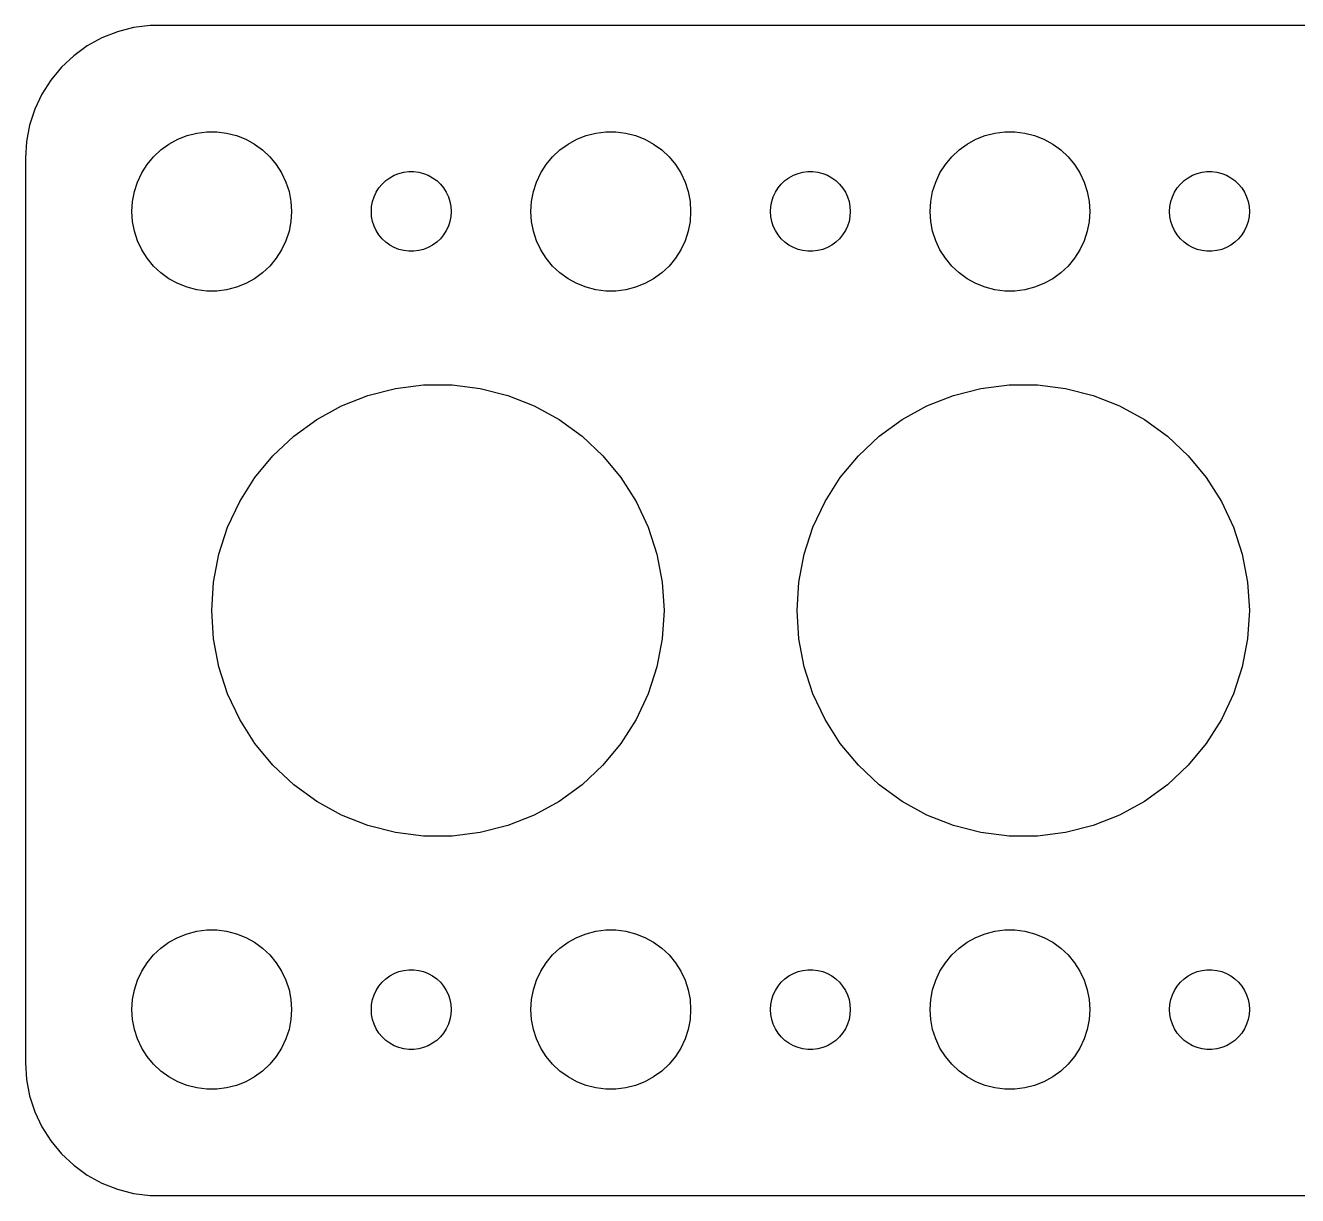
# Model space of a CAD drawing. Header units: metres. Extents: x -60 to 60, y 32 to 76.
# Drawn here: x -59.5 to -11.69, y 32.01 to 75.99 of the extents above; entities that cross this region are included whole.
import ezdxf

# ---------------------------------------------------------------- set-up
doc = ezdxf.new("R2010")
doc.units = ezdxf.units.M

msp = doc.modelspace()

# ---------------------------------------------------------------- linework, layer by layer
for p, q in [((-56.0451, 75.7553), (-56.6289, 75.5241)), ((-55.4369, 75.9114), (-56.0451, 75.7553)), ((-54.8139, 75.9901), (-55.4369, 75.9114)), ((54.8139, 75.9901), (-54.8139, 75.9901)), ((-57.1791, 75.2216), (-57.6871, 74.8526)), ((-56.6289, 75.5241), (-57.1791, 75.2216)), ((-57.6871, 74.8526), (-58.1448, 74.4227)), ((-58.1448, 74.4227), (-58.5451, 73.9389)), ((-58.5451, 73.9389), (-58.8815, 73.4088)), ((-58.8815, 73.4088), (-59.1489, 72.8406)), ((-59.1489, 72.8406), (-59.3429, 72.2434)), ((-59.3429, 72.2434), (-59.4606, 71.6267)), ((-53.7773, 71.7145), (-53.427, 71.8532)), ((-53.427, 71.8532), (-53.0621, 71.9469)), ((-53.0621, 71.9469), (-52.6884, 71.9941)), ((-52.6884, 71.9941), (-52.3116, 71.9941)), ((-52.3116, 71.9941), (-51.9379, 71.9469)), ((-51.9379, 71.9469), (-51.5729, 71.8532)), ((-51.5729, 71.8532), (-51.2227, 71.7145)), ((-38.7773, 71.7145), (-38.427, 71.8532)), ((-38.427, 71.8532), (-38.0621, 71.9469)), ((-38.0621, 71.9469), (-37.6884, 71.9941)), ((-37.6884, 71.9941), (-37.3116, 71.9941)), ((-37.3116, 71.9941), (-36.9379, 71.9469)), ((-36.9379, 71.9469), (-36.5729, 71.8532)), ((-36.5729, 71.8532), (-36.2227, 71.7145)), ((-23.7773, 71.7145), (-23.427, 71.8532)), ((-23.427, 71.8532), (-23.0621, 71.9469)), ((-23.0621, 71.9469), (-22.6884, 71.9941)), ((-22.6884, 71.9941), (-22.3116, 71.9941)), ((-22.3116, 71.9941), (-21.9379, 71.9469)), ((-21.9379, 71.9469), (-21.5729, 71.8532)), ((-21.5729, 71.8532), (-21.2227, 71.7145)), ((-59.4606, 71.6267), (-59.5, 71)), ((-54.6869, 71.0536), (-54.4123, 71.3115)), ((-54.4123, 71.3115), (-54.1075, 71.533)), ((-54.1075, 71.533), (-53.7773, 71.7145)), ((-51.2227, 71.7145), (-50.8925, 71.533)), ((-50.8925, 71.533), (-50.5877, 71.3115)), ((-50.5877, 71.3115), (-50.3131, 71.0536)), ((-39.6869, 71.0536), (-39.4123, 71.3115)), ((-39.4123, 71.3115), (-39.1075, 71.533)), ((-39.1075, 71.533), (-38.7773, 71.7145)), ((-36.2227, 71.7145), (-35.8925, 71.533)), ((-35.8925, 71.533), (-35.5877, 71.3115)), ((-35.5877, 71.3115), (-35.3131, 71.0536)), ((-24.6869, 71.0536), (-24.4123, 71.3115)), ((-24.4123, 71.3115), (-24.1075, 71.533)), ((-24.1075, 71.533), (-23.7773, 71.7145)), ((-21.2227, 71.7145), (-20.8925, 71.533)), ((-20.8925, 71.533), (-20.5877, 71.3115)), ((-20.5877, 71.3115), (-20.3131, 71.0536)), ((-59.5, 71), (-59.5, 37)), ((-55.1289, 70.4453), (-54.927, 70.7634)), ((-54.927, 70.7634), (-54.6869, 71.0536)), ((-50.3131, 71.0536), (-50.0729, 70.7634)), ((-50.0729, 70.7634), (-49.8711, 70.4453)), ((-40.1289, 70.4453), (-39.927, 70.7634)), ((-39.927, 70.7634), (-39.6869, 71.0536)), ((-35.3131, 71.0536), (-35.0729, 70.7634)), ((-35.0729, 70.7634), (-34.8711, 70.4453)), ((-25.1289, 70.4453), (-24.927, 70.7634)), ((-24.927, 70.7634), (-24.6869, 71.0536)), ((-20.3131, 71.0536), (-20.0729, 70.7634)), ((-20.0729, 70.7634), (-19.8711, 70.4453)), ((-55.2893, 70.1044), (-55.1289, 70.4453)), ((-49.8711, 70.4453), (-49.7107, 70.1044)), ((-45.8037, 70.2665), (-45.6387, 70.3572)), ((-45.6387, 70.3572), (-45.4635, 70.4266)), ((-45.4635, 70.4266), (-45.2811, 70.4734)), ((-45.2811, 70.4734), (-45.0942, 70.497)), ((-45.0942, 70.497), (-44.9058, 70.497)), ((-44.9058, 70.497), (-44.7189, 70.4734)), ((-44.7189, 70.4734), (-44.5365, 70.4266)), ((-44.5365, 70.4266), (-44.3613, 70.3572)), ((-44.3613, 70.3572), (-44.1963, 70.2665)), ((-40.2893, 70.1044), (-40.1289, 70.4453)), ((-34.8711, 70.4453), (-34.7107, 70.1044)), ((-30.8037, 70.2665), (-30.6387, 70.3572)), ((-30.6387, 70.3572), (-30.4635, 70.4266)), ((-30.4635, 70.4266), (-30.2811, 70.4734)), ((-30.2811, 70.4734), (-30.0942, 70.497)), ((-30.0942, 70.497), (-29.9058, 70.497)), ((-29.9058, 70.497), (-29.7189, 70.4734)), ((-29.7189, 70.4734), (-29.5365, 70.4266)), ((-29.5365, 70.4266), (-29.3613, 70.3572)), ((-29.3613, 70.3572), (-29.1963, 70.2665)), ((-25.2893, 70.1044), (-25.1289, 70.4453)), ((-19.8711, 70.4453), (-19.7107, 70.1044)), ((-15.8037, 70.2665), (-15.6387, 70.3572)), ((-15.6387, 70.3572), (-15.4635, 70.4266)), ((-15.4635, 70.4266), (-15.2811, 70.4734)), ((-15.2811, 70.4734), (-15.0942, 70.497)), ((-15.0942, 70.497), (-14.9058, 70.497)), ((-14.9058, 70.497), (-14.7189, 70.4734)), ((-14.7189, 70.4734), (-14.5365, 70.4266)), ((-14.5365, 70.4266), (-14.3613, 70.3572)), ((-14.3613, 70.3572), (-14.1963, 70.2665)), ((-55.4057, 69.7461), (-55.2893, 70.1044)), ((-49.7107, 70.1044), (-49.5942, 69.7461)), ((-46.3145, 69.7226), (-46.2135, 69.8817)), ((-46.2135, 69.8817), (-46.0934, 70.0268)), ((-46.0934, 70.0268), (-45.9561, 70.1558)), ((-45.9561, 70.1558), (-45.8037, 70.2665)), ((-44.1963, 70.2665), (-44.0439, 70.1558)), ((-44.0439, 70.1558), (-43.9065, 70.0268)), ((-43.9065, 70.0268), (-43.7865, 69.8817)), ((-43.7865, 69.8817), (-43.6855, 69.7226)), ((-40.4057, 69.7461), (-40.2893, 70.1044)), ((-34.7107, 70.1044), (-34.5942, 69.7461)), ((-31.3145, 69.7226), (-31.2135, 69.8817)), ((-31.2135, 69.8817), (-31.0934, 70.0268)), ((-31.0934, 70.0268), (-30.9561, 70.1558)), ((-30.9561, 70.1558), (-30.8037, 70.2665)), ((-29.1963, 70.2665), (-29.0439, 70.1558)), ((-29.0439, 70.1558), (-28.9065, 70.0268)), ((-28.9065, 70.0268), (-28.7865, 69.8817)), ((-28.7865, 69.8817), (-28.6855, 69.7226)), ((-25.4057, 69.7461), (-25.2893, 70.1044)), ((-19.7107, 70.1044), (-19.5942, 69.7461)), ((-16.3145, 69.7226), (-16.2135, 69.8817)), ((-16.2135, 69.8817), (-16.0934, 70.0268)), ((-16.0934, 70.0268), (-15.9561, 70.1558)), ((-15.9561, 70.1558), (-15.8037, 70.2665)), ((-14.1963, 70.2665), (-14.0439, 70.1558)), ((-14.0439, 70.1558), (-13.9065, 70.0268)), ((-13.9065, 70.0268), (-13.7865, 69.8817)), ((-13.7865, 69.8817), (-13.6855, 69.7226)), ((-55.5, 69), (-55.4763, 69.376)), ((-55.4763, 69.376), (-55.4057, 69.7461)), ((-49.5942, 69.7461), (-49.5237, 69.376)), ((-49.5237, 69.376), (-49.5, 69)), ((-46.4882, 69.188), (-46.4529, 69.373)), ((-46.4529, 69.373), (-46.3947, 69.5522)), ((-46.3947, 69.5522), (-46.3145, 69.7226)), ((-43.6855, 69.7226), (-43.6053, 69.5522)), ((-43.6053, 69.5522), (-43.5471, 69.373)), ((-43.5471, 69.373), (-43.5118, 69.188)), ((-40.5, 69), (-40.4763, 69.376)), ((-40.4763, 69.376), (-40.4057, 69.7461)), ((-34.5942, 69.7461), (-34.5237, 69.376)), ((-34.5237, 69.376), (-34.5, 69)), ((-31.4882, 69.188), (-31.4529, 69.373)), ((-31.4529, 69.373), (-31.3947, 69.5522)), ((-31.3947, 69.5522), (-31.3145, 69.7226)), ((-28.6855, 69.7226), (-28.6053, 69.5522)), ((-28.6053, 69.5522), (-28.5471, 69.373)), ((-28.5471, 69.373), (-28.5118, 69.188)), ((-25.5, 69), (-25.4763, 69.376)), ((-25.4763, 69.376), (-25.4057, 69.7461)), ((-19.5942, 69.7461), (-19.5237, 69.376)), ((-19.5237, 69.376), (-19.5, 69)), ((-16.4882, 69.188), (-16.4529, 69.373)), ((-16.4529, 69.373), (-16.3947, 69.5522)), ((-16.3947, 69.5522), (-16.3145, 69.7226)), ((-13.6855, 69.7226), (-13.6053, 69.5522)), ((-13.6053, 69.5522), (-13.5471, 69.373)), ((-13.5471, 69.373), (-13.5118, 69.188)), ((-55.4763, 68.624), (-55.5, 69)), ((-49.5, 69), (-49.5237, 68.624)), ((-46.5, 69), (-46.4882, 69.188)), ((-46.4882, 68.812), (-46.5, 69)), ((-43.5118, 69.188), (-43.5, 69)), ((-43.5, 69), (-43.5118, 68.812)), ((-40.4763, 68.624), (-40.5, 69)), ((-34.5, 69), (-34.5237, 68.624)), ((-31.5, 69), (-31.4882, 69.188)), ((-31.4882, 68.812), (-31.5, 69)), ((-28.5118, 69.188), (-28.5, 69)), ((-28.5, 69), (-28.5118, 68.812)), ((-25.4763, 68.624), (-25.5, 69)), ((-19.5, 69), (-19.5237, 68.624)), ((-16.5, 69), (-16.4882, 69.188)), ((-16.4882, 68.812), (-16.5, 69)), ((-13.5118, 69.188), (-13.5, 69)), ((-13.5, 69), (-13.5118, 68.812)), ((-55.4057, 68.2539), (-55.4763, 68.624)), ((-49.5237, 68.624), (-49.5942, 68.2539)), ((-46.4529, 68.627), (-46.4882, 68.812)), ((-46.3947, 68.4478), (-46.4529, 68.627)), ((-46.3145, 68.2774), (-46.3947, 68.4478)), ((-43.6053, 68.4478), (-43.6855, 68.2774)), ((-43.5471, 68.627), (-43.6053, 68.4478)), ((-43.5118, 68.812), (-43.5471, 68.627)), ((-40.4057, 68.2539), (-40.4763, 68.624)), ((-34.5237, 68.624), (-34.5942, 68.2539)), ((-31.4529, 68.627), (-31.4882, 68.812)), ((-31.3947, 68.4478), (-31.4529, 68.627)), ((-31.3145, 68.2774), (-31.3947, 68.4478)), ((-28.6053, 68.4478), (-28.6855, 68.2774)), ((-28.5471, 68.627), (-28.6053, 68.4478)), ((-28.5118, 68.812), (-28.5471, 68.627)), ((-25.4057, 68.2539), (-25.4763, 68.624)), ((-19.5237, 68.624), (-19.5942, 68.2539)), ((-16.4529, 68.627), (-16.4882, 68.812)), ((-16.3947, 68.4478), (-16.4529, 68.627)), ((-16.3145, 68.2774), (-16.3947, 68.4478)), ((-13.6053, 68.4478), (-13.6855, 68.2774)), ((-13.5471, 68.627), (-13.6053, 68.4478)), ((-13.5118, 68.812), (-13.5471, 68.627)), ((-55.2893, 67.8956), (-55.4057, 68.2539)), ((-55.1289, 67.5547), (-55.2893, 67.8956)), ((-49.7107, 67.8956), (-49.8711, 67.5547)), ((-49.5942, 68.2539), (-49.7107, 67.8956)), ((-46.2135, 68.1183), (-46.3145, 68.2774)), ((-46.0934, 67.9732), (-46.2135, 68.1183)), ((-45.9561, 67.8442), (-46.0934, 67.9732)), ((-43.9065, 67.9732), (-44.0439, 67.8442)), ((-43.7865, 68.1183), (-43.9065, 67.9732)), ((-43.6855, 68.2774), (-43.7865, 68.1183)), ((-40.2893, 67.8956), (-40.4057, 68.2539)), ((-40.1289, 67.5547), (-40.2893, 67.8956)), ((-34.7107, 67.8956), (-34.8711, 67.5547)), ((-34.5942, 68.2539), (-34.7107, 67.8956)), ((-31.2135, 68.1183), (-31.3145, 68.2774)), ((-31.0934, 67.9732), (-31.2135, 68.1183)), ((-30.9561, 67.8442), (-31.0934, 67.9732)), ((-28.9065, 67.9732), (-29.0439, 67.8442)), ((-28.7865, 68.1183), (-28.9065, 67.9732)), ((-28.6855, 68.2774), (-28.7865, 68.1183)), ((-25.2893, 67.8956), (-25.4057, 68.2539)), ((-25.1289, 67.5547), (-25.2893, 67.8956)), ((-19.7107, 67.8956), (-19.8711, 67.5547)), ((-19.5942, 68.2539), (-19.7107, 67.8956)), ((-16.2135, 68.1183), (-16.3145, 68.2774)), ((-16.0934, 67.9732), (-16.2135, 68.1183)), ((-15.9561, 67.8442), (-16.0934, 67.9732)), ((-13.9065, 67.9732), (-14.0439, 67.8442)), ((-13.7865, 68.1183), (-13.9065, 67.9732)), ((-13.6855, 68.2774), (-13.7865, 68.1183)), ((-54.927, 67.2366), (-55.1289, 67.5547)), ((-49.8711, 67.5547), (-50.0729, 67.2366)), ((-45.8037, 67.7335), (-45.9561, 67.8442)), ((-45.6387, 67.6427), (-45.8037, 67.7335)), ((-45.4635, 67.5734), (-45.6387, 67.6427)), ((-45.2811, 67.5266), (-45.4635, 67.5734)), ((-45.0942, 67.5029), (-45.2811, 67.5266)), ((-44.9058, 67.5029), (-45.0942, 67.5029)), ((-44.7189, 67.5266), (-44.9058, 67.5029)), ((-44.5365, 67.5734), (-44.7189, 67.5266)), ((-44.3613, 67.6427), (-44.5365, 67.5734)), ((-44.1963, 67.7335), (-44.3613, 67.6427)), ((-44.0439, 67.8442), (-44.1963, 67.7335)), ((-39.927, 67.2366), (-40.1289, 67.5547)), ((-34.8711, 67.5547), (-35.0729, 67.2366)), ((-30.8037, 67.7335), (-30.9561, 67.8442)), ((-30.6387, 67.6427), (-30.8037, 67.7335)), ((-30.4635, 67.5734), (-30.6387, 67.6427)), ((-30.2811, 67.5266), (-30.4635, 67.5734)), ((-30.0942, 67.5029), (-30.2811, 67.5266)), ((-29.9058, 67.5029), (-30.0942, 67.5029)), ((-29.7189, 67.5266), (-29.9058, 67.5029)), ((-29.5365, 67.5734), (-29.7189, 67.5266)), ((-29.3613, 67.6427), (-29.5365, 67.5734)), ((-29.1963, 67.7335), (-29.3613, 67.6427)), ((-29.0439, 67.8442), (-29.1963, 67.7335)), ((-24.927, 67.2366), (-25.1289, 67.5547)), ((-19.8711, 67.5547), (-20.0729, 67.2366)), ((-15.8037, 67.7335), (-15.9561, 67.8442)), ((-15.6387, 67.6427), (-15.8037, 67.7335)), ((-15.4635, 67.5734), (-15.6387, 67.6427)), ((-15.2811, 67.5266), (-15.4635, 67.5734)), ((-15.0942, 67.5029), (-15.2811, 67.5266)), ((-14.9058, 67.5029), (-15.0942, 67.5029)), ((-14.7189, 67.5266), (-14.9058, 67.5029)), ((-14.5365, 67.5734), (-14.7189, 67.5266)), ((-14.3613, 67.6427), (-14.5365, 67.5734)), ((-14.1963, 67.7335), (-14.3613, 67.6427)), ((-14.0439, 67.8442), (-14.1963, 67.7335)), ((-54.6869, 66.9464), (-54.927, 67.2366)), ((-54.4123, 66.6884), (-54.6869, 66.9464)), ((-50.3131, 66.9464), (-50.5877, 66.6884)), ((-50.0729, 67.2366), (-50.3131, 66.9464)), ((-39.6869, 66.9464), (-39.927, 67.2366)), ((-39.4123, 66.6884), (-39.6869, 66.9464)), ((-35.3131, 66.9464), (-35.5877, 66.6884)), ((-35.0729, 67.2366), (-35.3131, 66.9464)), ((-24.6869, 66.9464), (-24.927, 67.2366)), ((-24.4123, 66.6884), (-24.6869, 66.9464)), ((-20.3131, 66.9464), (-20.5877, 66.6884)), ((-20.0729, 67.2366), (-20.3131, 66.9464)), ((-54.1075, 66.467), (-54.4123, 66.6884)), ((-53.7773, 66.2855), (-54.1075, 66.467)), ((-50.8925, 66.467), (-51.2227, 66.2855)), ((-50.5877, 66.6884), (-50.8925, 66.467)), ((-39.1075, 66.467), (-39.4123, 66.6884)), ((-38.7773, 66.2855), (-39.1075, 66.467)), ((-35.8925, 66.467), (-36.2227, 66.2855)), ((-35.5877, 66.6884), (-35.8925, 66.467)), ((-24.1075, 66.467), (-24.4123, 66.6884)), ((-23.7773, 66.2855), (-24.1075, 66.467)), ((-20.8925, 66.467), (-21.2227, 66.2855)), ((-20.5877, 66.6884), (-20.8925, 66.467)), ((-53.427, 66.1468), (-53.7773, 66.2855)), ((-53.0621, 66.0531), (-53.427, 66.1468)), ((-52.6884, 66.0059), (-53.0621, 66.0531)), ((-52.3116, 66.0059), (-52.6884, 66.0059)), ((-51.9379, 66.0531), (-52.3116, 66.0059)), ((-51.5729, 66.1468), (-51.9379, 66.0531)), ((-51.2227, 66.2855), (-51.5729, 66.1468)), ((-38.427, 66.1468), (-38.7773, 66.2855)), ((-38.0621, 66.0531), (-38.427, 66.1468)), ((-37.6884, 66.0059), (-38.0621, 66.0531)), ((-37.3116, 66.0059), (-37.6884, 66.0059)), ((-36.9379, 66.0531), (-37.3116, 66.0059)), ((-36.5729, 66.1468), (-36.9379, 66.0531)), ((-36.2227, 66.2855), (-36.5729, 66.1468)), ((-23.427, 66.1468), (-23.7773, 66.2855)), ((-23.0621, 66.0531), (-23.427, 66.1468)), ((-22.6884, 66.0059), (-23.0621, 66.0531)), ((-22.3116, 66.0059), (-22.6884, 66.0059)), ((-21.9379, 66.0531), (-22.3116, 66.0059)), ((-21.5729, 66.1468), (-21.9379, 66.0531)), ((-21.2227, 66.2855), (-21.5729, 66.1468)), ((-46.6266, 62.084), (-45.5927, 62.3494)), ((-45.5927, 62.3494), (-44.5337, 62.4832)), ((-44.5337, 62.4832), (-43.4663, 62.4832)), ((-43.4663, 62.4832), (-42.4073, 62.3494)), ((-42.4073, 62.3494), (-41.3734, 62.084)), ((-24.6266, 62.084), (-23.5927, 62.3494)), ((-23.5927, 62.3494), (-22.5337, 62.4832)), ((-22.5337, 62.4832), (-21.4663, 62.4832)), ((-21.4663, 62.4832), (-20.4073, 62.3494)), ((-20.4073, 62.3494), (-19.3734, 62.084)), ((-48.5545, 61.1768), (-47.6191, 61.691)), ((-47.6191, 61.691), (-46.6266, 62.084)), ((-41.3734, 62.084), (-40.3809, 61.691)), ((-40.3809, 61.691), (-39.4455, 61.1768)), ((-26.5545, 61.1768), (-25.6191, 61.691)), ((-25.6191, 61.691), (-24.6266, 62.084)), ((-19.3734, 62.084), (-18.3809, 61.691)), ((-18.3809, 61.691), (-17.4455, 61.1768)), ((-49.4181, 60.5494), (-48.5545, 61.1768)), ((-39.4455, 61.1768), (-38.5819, 60.5494)), ((-27.4181, 60.5494), (-26.5545, 61.1768)), ((-17.4455, 61.1768), (-16.5819, 60.5494)), ((-50.1962, 59.8186), (-49.4181, 60.5494)), ((-38.5819, 60.5494), (-37.8038, 59.8186)), ((-28.1962, 59.8186), (-27.4181, 60.5494)), ((-16.5819, 60.5494), (-15.8038, 59.8186)), ((-50.8766, 58.9962), (-50.1962, 59.8186)), ((-37.8038, 59.8186), (-37.1234, 58.9962)), ((-28.8766, 58.9962), (-28.1962, 59.8186)), ((-15.8038, 59.8186), (-15.1234, 58.9962)), ((-51.4486, 58.0949), (-50.8766, 58.9962)), ((-37.1234, 58.9962), (-36.5514, 58.0949)), ((-29.4486, 58.0949), (-28.8766, 58.9962)), ((-15.1234, 58.9962), (-14.5514, 58.0949)), ((-51.9031, 57.129), (-51.4486, 58.0949)), ((-36.5514, 58.0949), (-36.0969, 57.129)), ((-29.9031, 57.129), (-29.4486, 58.0949)), ((-14.5514, 58.0949), (-14.0969, 57.129)), ((-52.233, 56.1139), (-51.9031, 57.129)), ((-36.0969, 57.129), (-35.767, 56.1139)), ((-30.233, 56.1139), (-29.9031, 57.129)), ((-14.0969, 57.129), (-13.767, 56.1139)), ((-52.433, 55.0653), (-52.233, 56.1139)), ((-35.767, 56.1139), (-35.567, 55.0653)), ((-30.433, 55.0653), (-30.233, 56.1139)), ((-13.767, 56.1139), (-13.567, 55.0653)), ((-52.5, 54), (-52.433, 55.0653)), ((-35.567, 55.0653), (-35.5, 54)), ((-30.5, 54), (-30.433, 55.0653)), ((-13.567, 55.0653), (-13.5, 54)), ((-52.433, 52.9347), (-52.5, 54)), ((-35.5, 54), (-35.567, 52.9347)), ((-30.433, 52.9347), (-30.5, 54)), ((-13.5, 54), (-13.567, 52.9347)), ((-52.233, 51.8861), (-52.433, 52.9347)), ((-35.567, 52.9347), (-35.767, 51.8861)), ((-30.233, 51.8861), (-30.433, 52.9347)), ((-13.567, 52.9347), (-13.767, 51.8861)), ((-51.9031, 50.871), (-52.233, 51.8861)), ((-35.767, 51.8861), (-36.0969, 50.871)), ((-29.9031, 50.871), (-30.233, 51.8861)), ((-13.767, 51.8861), (-14.0969, 50.871)), ((-51.4486, 49.9051), (-51.9031, 50.871)), ((-36.0969, 50.871), (-36.5514, 49.9051)), ((-29.4486, 49.9051), (-29.9031, 50.871)), ((-14.0969, 50.871), (-14.5514, 49.9051)), ((-50.8766, 49.0038), (-51.4486, 49.9051)), ((-36.5514, 49.9051), (-37.1234, 49.0038)), ((-28.8766, 49.0038), (-29.4486, 49.9051)), ((-14.5514, 49.9051), (-15.1234, 49.0038)), ((-50.1962, 48.1814), (-50.8766, 49.0038)), ((-37.1234, 49.0038), (-37.8038, 48.1814)), ((-28.1962, 48.1814), (-28.8766, 49.0038)), ((-15.1234, 49.0038), (-15.8038, 48.1814)), ((-49.4181, 47.4506), (-50.1962, 48.1814)), ((-37.8038, 48.1814), (-38.5819, 47.4506)), ((-27.4181, 47.4506), (-28.1962, 48.1814)), ((-15.8038, 48.1814), (-16.5819, 47.4506)), ((-48.5545, 46.8232), (-49.4181, 47.4506)), ((-38.5819, 47.4506), (-39.4455, 46.8232)), ((-26.5545, 46.8232), (-27.4181, 47.4506)), ((-16.5819, 47.4506), (-17.4455, 46.8232)), ((-47.6191, 46.309), (-48.5545, 46.8232)), ((-39.4455, 46.8232), (-40.3809, 46.309)), ((-25.6191, 46.309), (-26.5545, 46.8232)), ((-17.4455, 46.8232), (-18.3809, 46.309)), ((-46.6266, 45.916), (-47.6191, 46.309)), ((-45.5927, 45.6506), (-46.6266, 45.916)), ((-41.3734, 45.916), (-42.4073, 45.6506)), ((-40.3809, 46.309), (-41.3734, 45.916)), ((-24.6266, 45.916), (-25.6191, 46.309)), ((-23.5927, 45.6506), (-24.6266, 45.916)), ((-19.3734, 45.916), (-20.4073, 45.6506)), ((-18.3809, 46.309), (-19.3734, 45.916)), ((-44.5337, 45.5168), (-45.5927, 45.6506)), ((-43.4663, 45.5168), (-44.5337, 45.5168)), ((-42.4073, 45.6506), (-43.4663, 45.5168)), ((-22.5337, 45.5168), (-23.5927, 45.6506)), ((-21.4663, 45.5168), (-22.5337, 45.5168)), ((-20.4073, 45.6506), (-21.4663, 45.5168)), ((-54.1075, 41.533), (-53.7773, 41.7145)), ((-53.7773, 41.7145), (-53.427, 41.8532)), ((-53.427, 41.8532), (-53.0621, 41.9469)), ((-53.0621, 41.9469), (-52.6884, 41.9941)), ((-52.6884, 41.9941), (-52.3116, 41.9941)), ((-52.3116, 41.9941), (-51.9379, 41.9469)), ((-51.9379, 41.9469), (-51.5729, 41.8532)), ((-51.5729, 41.8532), (-51.2227, 41.7145)), ((-51.2227, 41.7145), (-50.8925, 41.533)), ((-39.1075, 41.533), (-38.7773, 41.7145)), ((-38.7773, 41.7145), (-38.427, 41.8532)), ((-38.427, 41.8532), (-38.0621, 41.9469)), ((-38.0621, 41.9469), (-37.6884, 41.9941)), ((-37.6884, 41.9941), (-37.3116, 41.9941)), ((-37.3116, 41.9941), (-36.9379, 41.9469)), ((-36.9379, 41.9469), (-36.5729, 41.8532)), ((-36.5729, 41.8532), (-36.2227, 41.7145)), ((-36.2227, 41.7145), (-35.8925, 41.533)), ((-24.1075, 41.533), (-23.7773, 41.7145)), ((-23.7773, 41.7145), (-23.427, 41.8532)), ((-23.427, 41.8532), (-23.0621, 41.9469)), ((-23.0621, 41.9469), (-22.6884, 41.9941)), ((-22.6884, 41.9941), (-22.3116, 41.9941)), ((-22.3116, 41.9941), (-21.9379, 41.9469)), ((-21.9379, 41.9469), (-21.5729, 41.8532)), ((-21.5729, 41.8532), (-21.2227, 41.7145)), ((-21.2227, 41.7145), (-20.8925, 41.533)), ((-54.6869, 41.0536), (-54.4123, 41.3116)), ((-54.4123, 41.3116), (-54.1075, 41.533)), ((-50.8925, 41.533), (-50.5877, 41.3116)), ((-50.5877, 41.3116), (-50.3131, 41.0536)), ((-39.6869, 41.0536), (-39.4123, 41.3116)), ((-39.4123, 41.3116), (-39.1075, 41.533)), ((-35.8925, 41.533), (-35.5877, 41.3116)), ((-35.5877, 41.3116), (-35.3131, 41.0536)), ((-24.6869, 41.0536), (-24.4123, 41.3116)), ((-24.4123, 41.3116), (-24.1075, 41.533)), ((-20.8925, 41.533), (-20.5877, 41.3116)), ((-20.5877, 41.3116), (-20.3131, 41.0536)), ((-55.1289, 40.4453), (-54.927, 40.7634)), ((-54.927, 40.7634), (-54.6869, 41.0536)), ((-50.3131, 41.0536), (-50.0729, 40.7634)), ((-50.0729, 40.7634), (-49.8711, 40.4453)), ((-40.1289, 40.4453), (-39.927, 40.7634)), ((-39.927, 40.7634), (-39.6869, 41.0536)), ((-35.3131, 41.0536), (-35.0729, 40.7634)), ((-35.0729, 40.7634), (-34.8711, 40.4453)), ((-25.1289, 40.4453), (-24.927, 40.7634)), ((-24.927, 40.7634), (-24.6869, 41.0536)), ((-20.3131, 41.0536), (-20.0729, 40.7634)), ((-20.0729, 40.7634), (-19.8711, 40.4453)), ((-55.2893, 40.1044), (-55.1289, 40.4453)), ((-49.8711, 40.4453), (-49.7107, 40.1044)), ((-45.9561, 40.1558), (-45.8037, 40.2665)), ((-45.8037, 40.2665), (-45.6387, 40.3573)), ((-45.6387, 40.3573), (-45.4635, 40.4266)), ((-45.4635, 40.4266), (-45.2811, 40.4734)), ((-45.2811, 40.4734), (-45.0942, 40.4971)), ((-45.0942, 40.4971), (-44.9058, 40.4971)), ((-44.9058, 40.4971), (-44.7189, 40.4734)), ((-44.7189, 40.4734), (-44.5365, 40.4266)), ((-44.5365, 40.4266), (-44.3613, 40.3573)), ((-44.3613, 40.3573), (-44.1963, 40.2665)), ((-44.1963, 40.2665), (-44.0439, 40.1558)), ((-40.2893, 40.1044), (-40.1289, 40.4453)), ((-34.8711, 40.4453), (-34.7107, 40.1044)), ((-30.9561, 40.1558), (-30.8037, 40.2665)), ((-30.8037, 40.2665), (-30.6387, 40.3573)), ((-30.6387, 40.3573), (-30.4635, 40.4266)), ((-30.4635, 40.4266), (-30.2811, 40.4734)), ((-30.2811, 40.4734), (-30.0942, 40.4971)), ((-30.0942, 40.4971), (-29.9058, 40.4971)), ((-29.9058, 40.4971), (-29.7189, 40.4734)), ((-29.7189, 40.4734), (-29.5365, 40.4266)), ((-29.5365, 40.4266), (-29.3613, 40.3573)), ((-29.3613, 40.3573), (-29.1963, 40.2665)), ((-29.1963, 40.2665), (-29.0439, 40.1558)), ((-25.2893, 40.1044), (-25.1289, 40.4453)), ((-19.8711, 40.4453), (-19.7107, 40.1044)), ((-15.9561, 40.1558), (-15.8037, 40.2665)), ((-15.8037, 40.2665), (-15.6387, 40.3573)), ((-15.6387, 40.3573), (-15.4635, 40.4266)), ((-15.4635, 40.4266), (-15.2811, 40.4734)), ((-15.2811, 40.4734), (-15.0942, 40.4971)), ((-15.0942, 40.4971), (-14.9058, 40.4971)), ((-14.9058, 40.4971), (-14.7189, 40.4734)), ((-14.7189, 40.4734), (-14.5365, 40.4266)), ((-14.5365, 40.4266), (-14.3613, 40.3573)), ((-14.3613, 40.3573), (-14.1963, 40.2665)), ((-14.1963, 40.2665), (-14.0439, 40.1558)), ((-55.4763, 39.376), (-55.4057, 39.7461)), ((-55.4057, 39.7461), (-55.2893, 40.1044)), ((-49.7107, 40.1044), (-49.5942, 39.7461)), ((-49.5942, 39.7461), (-49.5237, 39.376)), ((-46.3947, 39.5522), (-46.3145, 39.7226)), ((-46.3145, 39.7226), (-46.2135, 39.8817)), ((-46.2135, 39.8817), (-46.0934, 40.0268)), ((-46.0934, 40.0268), (-45.9561, 40.1558)), ((-44.0439, 40.1558), (-43.9065, 40.0268)), ((-43.9065, 40.0268), (-43.7865, 39.8817)), ((-43.7865, 39.8817), (-43.6855, 39.7226)), ((-43.6855, 39.7226), (-43.6053, 39.5522)), ((-40.4763, 39.376), (-40.4057, 39.7461)), ((-40.4057, 39.7461), (-40.2893, 40.1044)), ((-34.7107, 40.1044), (-34.5942, 39.7461)), ((-34.5942, 39.7461), (-34.5237, 39.376)), ((-31.3947, 39.5522), (-31.3145, 39.7226)), ((-31.3145, 39.7226), (-31.2135, 39.8817)), ((-31.2135, 39.8817), (-31.0934, 40.0268)), ((-31.0934, 40.0268), (-30.9561, 40.1558)), ((-29.0439, 40.1558), (-28.9065, 40.0268)), ((-28.9065, 40.0268), (-28.7865, 39.8817)), ((-28.7865, 39.8817), (-28.6855, 39.7226)), ((-28.6855, 39.7226), (-28.6053, 39.5522)), ((-25.4763, 39.376), (-25.4057, 39.7461)), ((-25.4057, 39.7461), (-25.2893, 40.1044)), ((-19.7107, 40.1044), (-19.5942, 39.7461)), ((-19.5942, 39.7461), (-19.5237, 39.376)), ((-16.3947, 39.5522), (-16.3145, 39.7226)), ((-16.3145, 39.7226), (-16.2135, 39.8817)), ((-16.2135, 39.8817), (-16.0934, 40.0268)), ((-16.0934, 40.0268), (-15.9561, 40.1558)), ((-14.0439, 40.1558), (-13.9065, 40.0268)), ((-13.9065, 40.0268), (-13.7865, 39.8817)), ((-13.7865, 39.8817), (-13.6855, 39.7226)), ((-13.6855, 39.7226), (-13.6053, 39.5522)), ((-55.5, 39), (-55.4763, 39.376)), ((-49.5237, 39.376), (-49.5, 39)), ((-46.4882, 39.188), (-46.4529, 39.373)), ((-46.4529, 39.373), (-46.3947, 39.5522)), ((-43.6053, 39.5522), (-43.5471, 39.373)), ((-43.5471, 39.373), (-43.5118, 39.188)), ((-40.5, 39), (-40.4763, 39.376)), ((-34.5237, 39.376), (-34.5, 39)), ((-31.4882, 39.188), (-31.4529, 39.373)), ((-31.4529, 39.373), (-31.3947, 39.5522)), ((-28.6053, 39.5522), (-28.5471, 39.373)), ((-28.5471, 39.373), (-28.5118, 39.188)), ((-25.5, 39), (-25.4763, 39.376)), ((-19.5237, 39.376), (-19.5, 39)), ((-16.4882, 39.188), (-16.4529, 39.373)), ((-16.4529, 39.373), (-16.3947, 39.5522)), ((-13.6053, 39.5522), (-13.5471, 39.373)), ((-13.5471, 39.373), (-13.5118, 39.188)), ((-55.4763, 38.624), (-55.5, 39)), ((-49.5, 39), (-49.5237, 38.624)), ((-46.5, 39), (-46.4882, 39.188)), ((-46.4882, 38.812), (-46.5, 39)), ((-46.4529, 38.627), (-46.4882, 38.812)), ((-43.5118, 38.812), (-43.5471, 38.627)), ((-43.5118, 39.188), (-43.5, 39)), ((-43.5, 39), (-43.5118, 38.812)), ((-40.4763, 38.624), (-40.5, 39)), ((-34.5, 39), (-34.5237, 38.624)), ((-31.5, 39), (-31.4882, 39.188)), ((-31.4882, 38.812), (-31.5, 39)), ((-31.4529, 38.627), (-31.4882, 38.812)), ((-28.5118, 38.812), (-28.5471, 38.627)), ((-28.5118, 39.188), (-28.5, 39)), ((-28.5, 39), (-28.5118, 38.812)), ((-25.4763, 38.624), (-25.5, 39)), ((-19.5, 39), (-19.5237, 38.624)), ((-16.5, 39), (-16.4882, 39.188)), ((-16.4882, 38.812), (-16.5, 39)), ((-16.4529, 38.627), (-16.4882, 38.812)), ((-13.5118, 38.812), (-13.5471, 38.627)), ((-13.5118, 39.188), (-13.5, 39)), ((-13.5, 39), (-13.5118, 38.812)), ((-55.4057, 38.2539), (-55.4763, 38.624)), ((-55.2893, 37.8956), (-55.4057, 38.2539)), ((-49.5942, 38.2539), (-49.7107, 37.8956)), ((-49.5237, 38.624), (-49.5942, 38.2539)), ((-46.3947, 38.4478), (-46.4529, 38.627)), ((-46.3145, 38.2774), (-46.3947, 38.4478)), ((-46.2135, 38.1183), (-46.3145, 38.2774)), ((-43.6855, 38.2774), (-43.7865, 38.1183)), ((-43.6053, 38.4478), (-43.6855, 38.2774)), ((-43.5471, 38.627), (-43.6053, 38.4478)), ((-40.4057, 38.2539), (-40.4763, 38.624)), ((-40.2893, 37.8956), (-40.4057, 38.2539)), ((-34.5942, 38.2539), (-34.7107, 37.8956)), ((-34.5237, 38.624), (-34.5942, 38.2539)), ((-31.3947, 38.4478), (-31.4529, 38.627)), ((-31.3145, 38.2774), (-31.3947, 38.4478)), ((-31.2135, 38.1183), (-31.3145, 38.2774)), ((-28.6855, 38.2774), (-28.7865, 38.1183)), ((-28.6053, 38.4478), (-28.6855, 38.2774)), ((-28.5471, 38.627), (-28.6053, 38.4478)), ((-25.4057, 38.2539), (-25.4763, 38.624)), ((-25.2893, 37.8956), (-25.4057, 38.2539)), ((-19.5942, 38.2539), (-19.7107, 37.8956)), ((-19.5237, 38.624), (-19.5942, 38.2539)), ((-16.3947, 38.4478), (-16.4529, 38.627)), ((-16.3145, 38.2774), (-16.3947, 38.4478)), ((-16.2135, 38.1183), (-16.3145, 38.2774)), ((-13.6855, 38.2774), (-13.7865, 38.1183)), ((-13.6053, 38.4478), (-13.6855, 38.2774)), ((-13.5471, 38.627), (-13.6053, 38.4478)), ((-55.1289, 37.5547), (-55.2893, 37.8956)), ((-49.7107, 37.8956), (-49.8711, 37.5547)), ((-46.0934, 37.9732), (-46.2135, 38.1183)), ((-45.9561, 37.8442), (-46.0934, 37.9732)), ((-45.8037, 37.7335), (-45.9561, 37.8442)), ((-44.0439, 37.8442), (-44.1963, 37.7335)), ((-43.9065, 37.9732), (-44.0439, 37.8442)), ((-43.7865, 38.1183), (-43.9065, 37.9732)), ((-40.1289, 37.5547), (-40.2893, 37.8956)), ((-34.7107, 37.8956), (-34.8711, 37.5547)), ((-31.0934, 37.9732), (-31.2135, 38.1183)), ((-30.9561, 37.8442), (-31.0934, 37.9732)), ((-30.8037, 37.7335), (-30.9561, 37.8442)), ((-29.0439, 37.8442), (-29.1963, 37.7335)), ((-28.9065, 37.9732), (-29.0439, 37.8442)), ((-28.7865, 38.1183), (-28.9065, 37.9732)), ((-25.1289, 37.5547), (-25.2893, 37.8956)), ((-19.7107, 37.8956), (-19.8711, 37.5547)), ((-16.0934, 37.9732), (-16.2135, 38.1183)), ((-15.9561, 37.8442), (-16.0934, 37.9732)), ((-15.8037, 37.7335), (-15.9561, 37.8442)), ((-14.0439, 37.8442), (-14.1963, 37.7335)), ((-13.9065, 37.9732), (-14.0439, 37.8442)), ((-13.7865, 38.1183), (-13.9065, 37.9732)), ((-54.927, 37.2366), (-55.1289, 37.5547)), ((-49.8711, 37.5547), (-50.0729, 37.2366)), ((-45.6387, 37.6428), (-45.8037, 37.7335)), ((-45.4635, 37.5734), (-45.6387, 37.6428)), ((-45.2811, 37.5266), (-45.4635, 37.5734)), ((-45.0942, 37.503), (-45.2811, 37.5266)), ((-44.9058, 37.503), (-45.0942, 37.503)), ((-44.7189, 37.5266), (-44.9058, 37.503)), ((-44.5365, 37.5734), (-44.7189, 37.5266)), ((-44.3613, 37.6428), (-44.5365, 37.5734)), ((-44.1963, 37.7335), (-44.3613, 37.6428)), ((-39.927, 37.2366), (-40.1289, 37.5547)), ((-34.8711, 37.5547), (-35.0729, 37.2366)), ((-30.6387, 37.6428), (-30.8037, 37.7335)), ((-30.4635, 37.5734), (-30.6387, 37.6428)), ((-30.2811, 37.5266), (-30.4635, 37.5734)), ((-30.0942, 37.503), (-30.2811, 37.5266)), ((-29.9058, 37.503), (-30.0942, 37.503)), ((-29.7189, 37.5266), (-29.9058, 37.503)), ((-29.5365, 37.5734), (-29.7189, 37.5266)), ((-29.3613, 37.6428), (-29.5365, 37.5734)), ((-29.1963, 37.7335), (-29.3613, 37.6428)), ((-24.927, 37.2366), (-25.1289, 37.5547)), ((-19.8711, 37.5547), (-20.0729, 37.2366)), ((-15.6387, 37.6428), (-15.8037, 37.7335)), ((-15.4635, 37.5734), (-15.6387, 37.6428)), ((-15.2811, 37.5266), (-15.4635, 37.5734)), ((-15.0942, 37.503), (-15.2811, 37.5266)), ((-14.9058, 37.503), (-15.0942, 37.503)), ((-14.7189, 37.5266), (-14.9058, 37.503)), ((-14.5365, 37.5734), (-14.7189, 37.5266)), ((-14.3613, 37.6428), (-14.5365, 37.5734)), ((-14.1963, 37.7335), (-14.3613, 37.6428)), ((-59.5, 37), (-59.4606, 36.3733)), ((-54.6869, 36.9464), (-54.927, 37.2366)), ((-54.4123, 36.6885), (-54.6869, 36.9464)), ((-50.3131, 36.9464), (-50.5877, 36.6885)), ((-50.0729, 37.2366), (-50.3131, 36.9464)), ((-39.6869, 36.9464), (-39.927, 37.2366)), ((-39.4123, 36.6885), (-39.6869, 36.9464)), ((-35.3131, 36.9464), (-35.5877, 36.6885)), ((-35.0729, 37.2366), (-35.3131, 36.9464)), ((-24.6869, 36.9464), (-24.927, 37.2366)), ((-24.4123, 36.6885), (-24.6869, 36.9464)), ((-20.3131, 36.9464), (-20.5877, 36.6885)), ((-20.0729, 37.2366), (-20.3131, 36.9464)), ((-59.4606, 36.3733), (-59.3429, 35.7566)), ((-54.1075, 36.467), (-54.4123, 36.6885)), ((-53.7773, 36.2855), (-54.1075, 36.467)), ((-50.8925, 36.467), (-51.2227, 36.2855)), ((-50.5877, 36.6885), (-50.8925, 36.467)), ((-39.1075, 36.467), (-39.4123, 36.6885)), ((-38.7773, 36.2855), (-39.1075, 36.467)), ((-35.8925, 36.467), (-36.2227, 36.2855)), ((-35.5877, 36.6885), (-35.8925, 36.467)), ((-24.1075, 36.467), (-24.4123, 36.6885)), ((-23.7773, 36.2855), (-24.1075, 36.467)), ((-20.8925, 36.467), (-21.2227, 36.2855)), ((-20.5877, 36.6885), (-20.8925, 36.467)), ((-53.427, 36.1468), (-53.7773, 36.2855)), ((-53.0621, 36.0531), (-53.427, 36.1468)), ((-52.6884, 36.0059), (-53.0621, 36.0531)), ((-52.3116, 36.0059), (-52.6884, 36.0059)), ((-51.9379, 36.0531), (-52.3116, 36.0059)), ((-51.5729, 36.1468), (-51.9379, 36.0531)), ((-51.2227, 36.2855), (-51.5729, 36.1468)), ((-38.427, 36.1468), (-38.7773, 36.2855)), ((-38.0621, 36.0531), (-38.427, 36.1468)), ((-37.6884, 36.0059), (-38.0621, 36.0531)), ((-37.3116, 36.0059), (-37.6884, 36.0059)), ((-36.9379, 36.0531), (-37.3116, 36.0059)), ((-36.5729, 36.1468), (-36.9379, 36.0531)), ((-36.2227, 36.2855), (-36.5729, 36.1468)), ((-23.427, 36.1468), (-23.7773, 36.2855)), ((-23.0621, 36.0531), (-23.427, 36.1468)), ((-22.6884, 36.0059), (-23.0621, 36.0531)), ((-22.3116, 36.0059), (-22.6884, 36.0059)), ((-21.9379, 36.0531), (-22.3116, 36.0059)), ((-21.5729, 36.1468), (-21.9379, 36.0531)), ((-21.2227, 36.2855), (-21.5729, 36.1468)), ((-59.3429, 35.7566), (-59.1489, 35.1594)), ((-59.1489, 35.1594), (-58.8815, 34.5912)), ((-58.8815, 34.5912), (-58.5451, 34.0611)), ((-58.5451, 34.0611), (-58.1448, 33.5773)), ((-58.1448, 33.5773), (-57.6871, 33.1474)), ((-57.6871, 33.1474), (-57.1791, 32.7784)), ((-57.1791, 32.7784), (-56.6289, 32.4759)), ((-56.6289, 32.4759), (-56.0451, 32.2447)), ((-56.0451, 32.2447), (-55.4369, 32.0886)), ((-55.4369, 32.0886), (-54.8139, 32.0099)), ((-54.8139, 32.0099), (54.8139, 32.0099))]:
    msp.add_line(p, q)

doc.saveas('drawing.dxf')
